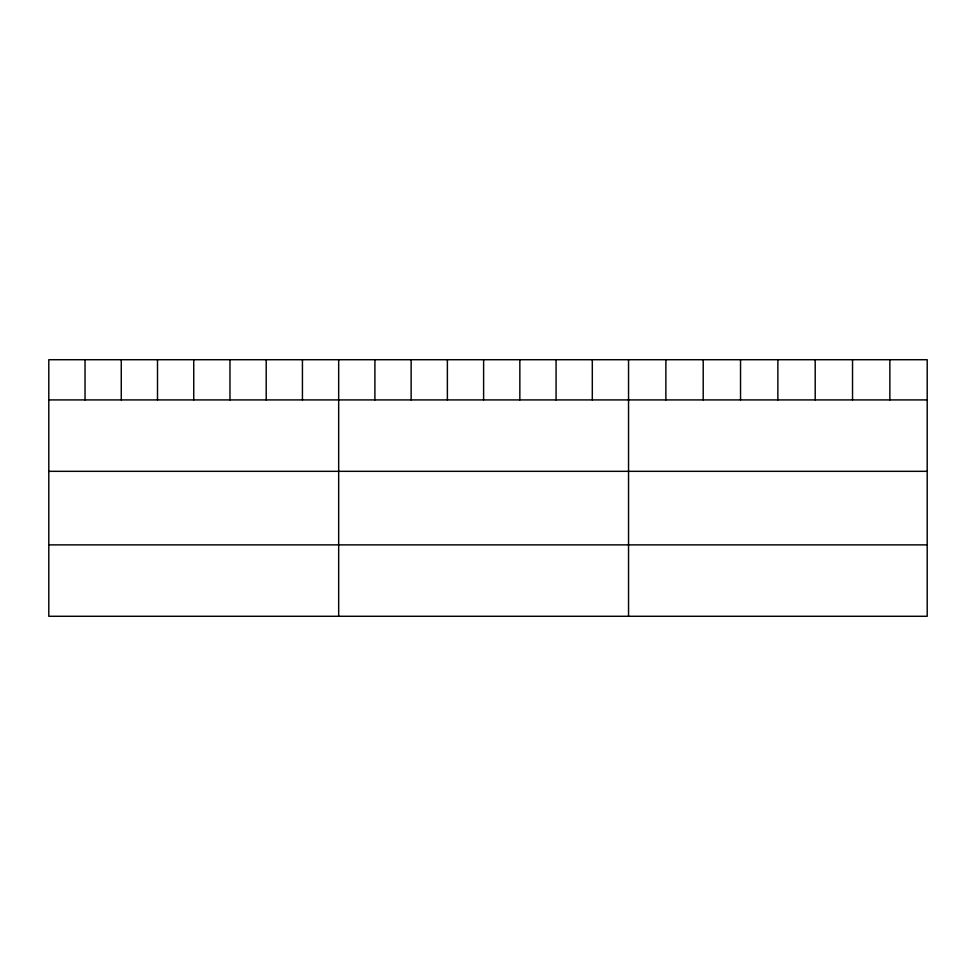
<?xml version="1.0" encoding="UTF-8"?>
<svg xmlns="http://www.w3.org/2000/svg" width="976" height="976" viewBox="0 0 976 976"><rect width="100%" height="100%" fill="white"/><g stroke="black" fill="none" stroke-linecap="round" stroke-linejoin="round"><path stroke-width="1.46" d="M927.2 471.323L927.2 359.717L48.8 359.717L48.8 616.283L927.2 616.283L927.2 471.323L48.8 471.323M48.8 399.916L927.2 399.916M48.8 544.876L927.2 544.876M889.868 359.717L889.868 399.916M852.536 359.717L852.536 399.916M815.204 359.717L815.204 399.916M777.872 359.717L777.872 399.916M740.54 359.717L740.54 399.916M703.208 359.717L703.208 399.916M665.876 359.717L665.876 399.916M628.544 359.717L628.544 616.283M592.31 359.717L592.31 399.916M556.076 359.717L556.076 399.916M519.842 359.717L519.842 399.916M483.608 359.717L483.608 399.916M447.374 359.717L447.374 399.916M411.14 359.717L411.14 399.916M374.906 359.717L374.906 399.916M338.672 359.717L338.672 616.283M302.438 359.717L302.438 399.916M266.204 359.717L266.204 399.916M229.97 359.717L229.97 399.916M193.736 359.717L193.736 399.916M157.502 359.717L157.502 399.916M121.268 359.717L121.268 399.916M85.034 359.717L85.034 399.916"/></g></svg>
